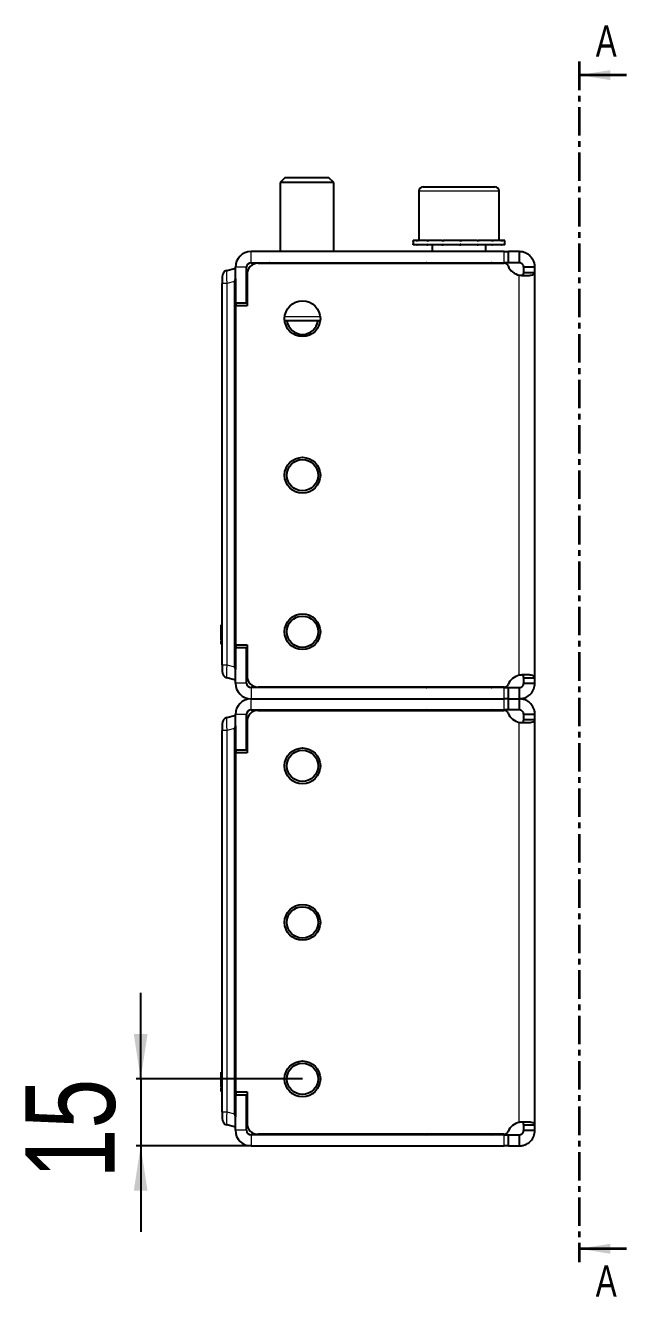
# Model space of a CAD drawing. Header units: millimetres. Extents: x 0 to 2072, y -808 to 616.
# Drawn here: x 525.8 to 660.3, y 255.7 to 540 of the extents above; entities that cross this region are included whole.
import ezdxf

# ---------------------------------------------------------------- set-up
doc = ezdxf.new("R2010")
doc.units = ezdxf.units.MM
doc.linetypes.add('CENTER', pattern=[10.16, 6.35, -1.27, 1.27, -1.27])
doc.layers.add('FORMAT', color=7, linetype='Continuous')
doc.styles.add('SLDTEXTSTYLE0', font='TXT', dxfattribs={"width": 0.75})
doc.dimstyles.new('SLDDIMSTYLE1', dxfattribs={"dimtxt": 20, "dimasz": 10, "dimexe": 0, "dimexo": 0.0625, "dimgap": 5, "dimtad": 2, "dimdec": 1, "dimrnd": 1e-09, "dimzin": 12, "dimdsep": 46, "dimtxsty": 'SLDTEXTSTYLE0', "dimsah": 1, "dimcen": 0.09, "dimadec": 0, "dimazin": 3, "dimtfac": 1, "dimtmove": 0, "dimatfit": 0, "dimfxl": 0, "dimfrac": 2, "dimtolj": 1, "dimtzin": 12, "dimarcsym": 0})

# ---------------------------------------------------------------- blocks, each defined once
blk = doc.blocks.new('_D_3')
at = {"layer": 'FORMAT'}
for p, q in [((551.63, 304.39), (551.63, 323.62)), ((587.82, 304.39), (550.63, 304.39)), ((551.63, 304.39), (551.63, 289.39)), ((576.32, 289.39), (550.63, 289.39)), ((551.63, 289.39), (551.63, 270.16))]:
    blk.add_line(p, q, dxfattribs=at)
for points in [[(551.63, 304.39), (553.17, 314.39), (550.09, 314.39)], [(551.63, 289.39), (550.09, 279.39), (553.17, 279.39)]]:
    blk.add_solid(points, dxfattribs=at)
at = {"layer": 'FORMAT', "insert": (525.85, 282.11), "char_height": 20, "attachment_point": 1, "rotation": 90, "style": 'SLDTEXTSTYLE0'}
blk.add_mtext('15', dxfattribs=at)

msp = doc.modelspace()

# ---------------------------------------------------------------- linework, layer by layer
at = {"color": 7, "linetype": 'CENTER', "lineweight": 35}
msp.add_line((649.7, 531.87), (649.7, 263.4), dxfattribs=at)
at = {"color": 7, "linetype": 'Continuous', "lineweight": 35}
for p, q in [((660.34, 528.87), (649.7, 528.87)), ((660.34, 266.4), (649.7, 266.4))]:
    msp.add_line(p, q, dxfattribs=at)
at = {"color": 7, "linetype": 'Continuous', "lineweight": 25}
for p, q in [((583.9, 505.89), (582.83, 504.82)), ((582.83, 504.82), (582.83, 489.39)), ((594.83, 504.82), (582.83, 504.82)), ((593.75, 505.89), (583.9, 505.89)), ((594.83, 504.82), (593.75, 505.89)), ((594.83, 489.39), (594.83, 504.82)), ((614.83, 503.89), (630.83, 503.89)), ((630.83, 503.89), (630.83, 503.89)), ((613.83, 502.89), (613.83, 491.89)), ((631.83, 491.89), (631.83, 502.89)), ((612.58, 491.89), (612.58, 490.89)), ((612.58, 491.89), (612.58, 491.64)), ((613.41, 491.89), (612.58, 491.89)), ((612.58, 491.89), (612.58, 491.89)), ((613.41, 491.89), (613.52, 491.89)), ((613.52, 491.89), (613.52, 491.64)), ((615.68, 491.89), (613.52, 491.89)), ((615.68, 491.89), (615.86, 491.89)), ((615.86, 491.89), (615.86, 491.64)), ((619.04, 491.89), (615.86, 491.89)), ((619.04, 491.89), (619.27, 491.89)), ((619.27, 491.89), (619.27, 491.64)), ((622.97, 491.89), (619.27, 491.89)), ((622.97, 491.89), (623.22, 491.89)), ((622.97, 491.89), (623.05, 491.89)), ((623.17, 491.89), (623.22, 491.89)), ((623.22, 491.89), (623.22, 491.64)), ((626.88, 491.89), (623.22, 491.89)), ((626.88, 491.89), (627.11, 491.89)), ((627.11, 491.89), (627.11, 491.64)), ((630.18, 491.89), (627.11, 491.89)), ((630.18, 491.89), (630.35, 491.89)), ((630.35, 491.89), (630.35, 491.64)), ((632.35, 491.89), (630.35, 491.89)), ((632.35, 491.89), (632.44, 491.89)), ((632.44, 491.89), (632.44, 491.64)), ((633.08, 491.89), (632.44, 491.89)), ((633.08, 490.89), (633.08, 491.89)), ((632.93, 489.39), (576.33, 489.39)), ((612.58, 490.89), (612.58, 491.14)), ((613.41, 490.89), (612.58, 490.89)), ((612.58, 490.89), (612.58, 490.89)), ((613.41, 490.89), (613.52, 490.89)), ((613.52, 490.89), (613.52, 491.14)), ((615.68, 490.89), (613.52, 490.89)), ((615.68, 490.89), (615.86, 490.89)), ((615.86, 490.89), (615.86, 491.14)), ((619.04, 490.89), (615.86, 490.89)), ((616.83, 490.89), (616.83, 489.39)), ((619.04, 490.89), (619.27, 490.89)), ((619.27, 490.89), (619.27, 491.14)), ((622.97, 490.89), (619.27, 490.89)), ((622.97, 490.89), (623.13, 490.89)), ((623.13, 490.89), (623.22, 490.89)), ((623.22, 490.89), (623.22, 491.14)), ((626.88, 490.89), (623.22, 490.89)), ((626.88, 490.89), (627.11, 490.89)), ((627.11, 490.89), (627.11, 491.14)), ((630.18, 490.89), (627.11, 490.89)), ((628.83, 489.39), (628.83, 490.89)), ((630.18, 490.89), (630.35, 490.89)), ((630.35, 490.89), (630.35, 491.14)), ((632.35, 490.89), (630.35, 490.89)), ((632.35, 490.89), (632.44, 490.89)), ((632.44, 490.89), (632.44, 491.14)), ((633.08, 490.89), (632.44, 490.89)), ((632.93, 489.39), (633.93, 489.39)), ((636.33, 489.39), (633.92, 489.39)), ((633.93, 486.89), (633.93, 489.39)), ((636.33, 489.39), (636.33, 486.89)), ((576.33, 486.89), (632.93, 486.89)), ((577.93, 486.79), (632.9, 486.79)), ((578.58, 486.89), (578.58, 486.79)), ((578.87, 486.89), (578.87, 486.79)), ((580.56, 486.89), (580.56, 486.79)), ((583.5, 486.89), (583.5, 486.79)), ((587.26, 486.89), (587.26, 486.79)), ((591.26, 486.89), (591.26, 486.79)), ((594.88, 486.89), (594.88, 486.79)), ((597.59, 486.89), (597.59, 486.79)), ((598.96, 486.89), (598.96, 486.79)), ((599.08, 486.79), (599.08, 486.89)), ((633.93, 486.89), (632.93, 486.89)), ((636.33, 486.89), (633.92, 486.89)), ((569.83, 483.74), (569.83, 482.29)), ((570.94, 485.19), (572.63, 485.64)), ((572.63, 485.64), (572.83, 485.64)), ((572.83, 477.94), (572.83, 485.89)), ((572.83, 483.37), (572.83, 395.92)), ((575.33, 477.94), (575.33, 485.89)), ((575.43, 484.29), (575.43, 477.29)), ((639.83, 485.89), (637.33, 485.89)), ((637.33, 484.67), (637.33, 485.89)), ((639.83, 484.67), (637.33, 484.67)), ((639.83, 484.67), (639.83, 485.89)), ((639.83, 394.11), (639.83, 484.67)), ((569.83, 407.84), (569.83, 482.29)), ((572.63, 482.74), (572.63, 396.54)), ((572.83, 477.94), (575.33, 477.94)), ((575.43, 478.87), (575.33, 478.66)), ((572.83, 401.49), (572.83, 477.29)), ((575.43, 477.29), (572.83, 477.29)), ((591.8, 473.89), (583.86, 473.89)), ((569.83, 399.64), (569.83, 407.84)), ((569.63, 405.9), (569.83, 405.9)), ((569.63, 405.55), (569.83, 405.55)), ((569.63, 404.82), (569.63, 405.55)), ((569.63, 404.82), (569.83, 404.82)), ((569.63, 403.87), (569.63, 403.98)), ((569.63, 402.42), (569.83, 402.42)), ((569.63, 401.88), (569.63, 402.42)), ((569.63, 401.88), (569.83, 401.88)), ((569.63, 401.59), (569.83, 401.59)), ((572.83, 401.49), (575.43, 401.49)), ((572.83, 392.89), (572.83, 400.84)), ((572.83, 400.84), (575.33, 400.84)), ((575.33, 392.89), (575.33, 400.84)), ((575.43, 401.49), (575.43, 394.49)), ((569.83, 396.99), (569.83, 399.64)), ((575.43, 400.41), (575.33, 400.63)), ((569.83, 396.99), (569.83, 395.54)), ((572.63, 393.64), (570.94, 394.09)), ((572.83, 393.64), (572.63, 393.64)), ((637.33, 394.11), (639.83, 394.11)), ((637.33, 392.89), (637.33, 394.11)), ((637.33, 392.89), (639.83, 392.89)), ((639.83, 392.89), (639.83, 394.11)), ((632.93, 391.89), (576.33, 391.89)), ((632.9, 391.99), (577.93, 391.99)), ((632.93, 391.89), (633.93, 391.89)), ((633.92, 391.89), (636.33, 391.89)), ((633.93, 389.39), (633.93, 391.89)), ((636.33, 391.89), (636.33, 389.39)), ((576.33, 389.39), (632.93, 389.39)), ((576.33, 386.89), (632.93, 386.89)), ((577.93, 386.79), (632.9, 386.79)), ((633.93, 389.39), (632.93, 389.39)), ((633.93, 386.89), (632.93, 386.89)), ((633.92, 389.39), (636.33, 389.39)), ((636.33, 386.89), (633.92, 386.89)), ((633.93, 386.89), (633.93, 389.39)), ((636.33, 389.39), (636.33, 386.89)), ((570.94, 385.19), (572.63, 385.64)), ((572.63, 385.64), (572.83, 385.64)), ((572.83, 377.94), (572.83, 385.89)), ((575.33, 377.94), (575.33, 385.89)), ((575.43, 384.29), (575.43, 377.29)), ((639.83, 385.89), (637.33, 385.89)), ((637.33, 384.67), (637.33, 385.89)), ((639.83, 384.67), (637.33, 384.67)), ((639.83, 384.67), (639.83, 385.89)), ((639.83, 294.11), (639.83, 384.67)), ((569.83, 383.74), (569.83, 382.29)), ((569.83, 307.84), (569.83, 382.29)), ((572.63, 382.74), (572.63, 296.54)), ((572.83, 383.37), (572.83, 295.92)), ((575.43, 378.87), (575.33, 378.66)), ((572.83, 377.94), (575.33, 377.94)), ((572.83, 301.49), (572.83, 377.29)), ((575.43, 377.29), (572.83, 377.29)), ((569.83, 299.64), (569.83, 307.84)), ((569.63, 305.9), (569.83, 305.9)), ((569.63, 305.55), (569.83, 305.55)), ((569.63, 304.82), (569.63, 305.55)), ((569.63, 304.82), (569.83, 304.82)), ((569.63, 303.87), (569.63, 303.98)), ((569.63, 302.42), (569.83, 302.42)), ((569.63, 301.88), (569.63, 302.42)), ((569.63, 301.88), (569.83, 301.88)), ((569.63, 301.59), (569.83, 301.59)), ((572.83, 301.49), (575.43, 301.49)), ((575.43, 301.49), (575.43, 294.49)), ((569.83, 296.99), (569.83, 299.64)), ((572.83, 292.89), (572.83, 300.84)), ((572.83, 300.84), (575.33, 300.84)), ((575.33, 292.89), (575.33, 300.84)), ((575.43, 300.41), (575.33, 300.63)), ((569.83, 296.99), (569.83, 295.54)), ((572.63, 293.64), (570.94, 294.09)), ((572.83, 293.64), (572.63, 293.64)), ((637.33, 294.11), (639.83, 294.11)), ((637.33, 292.89), (637.33, 294.11)), ((637.33, 292.89), (639.83, 292.89)), ((639.83, 292.89), (639.83, 294.11)), ((632.93, 291.89), (576.33, 291.89)), ((632.9, 291.99), (577.93, 291.99)), ((632.93, 291.89), (633.93, 291.89)), ((633.92, 291.89), (636.33, 291.89)), ((633.93, 289.39), (633.93, 291.89)), ((636.33, 291.89), (636.33, 289.39)), ((576.33, 289.39), (632.93, 289.39)), ((633.93, 289.39), (632.93, 289.39)), ((633.92, 289.39), (636.33, 289.39))]:
    msp.add_line(p, q, dxfattribs=at)
at = {"color": 8, "linetype": 'Continuous', "lineweight": 18}
for p, q in [((631.83, 502.89), (613.83, 502.89)), ((576.33, 486.89), (576.33, 489.39)), ((632.93, 486.89), (632.93, 489.39)), ((575.33, 485.89), (572.83, 485.89)), ((636.33, 394.67), (636.33, 484.12)), ((570.94, 482.29), (569.83, 482.29)), ((572.63, 482.74), (570.94, 482.29)), ((570.94, 482.29), (570.94, 396.99)), ((573.02, 477.94), (573.02, 477.29)), ((583.86, 474.89), (591.8, 474.89)), ((569.63, 403.7), (569.83, 403.7)), ((573.02, 401.49), (573.02, 400.84)), ((569.83, 396.99), (570.94, 396.99)), ((570.94, 396.99), (572.63, 396.54)), ((575.33, 392.89), (572.83, 392.89)), ((576.33, 391.89), (576.33, 389.39)), ((632.93, 389.39), (632.93, 391.89)), ((576.33, 386.89), (576.33, 389.39)), ((632.93, 386.89), (632.93, 389.39)), ((575.33, 385.89), (572.83, 385.89)), ((636.33, 294.67), (636.33, 384.12)), ((570.94, 382.29), (569.83, 382.29)), ((572.63, 382.74), (570.94, 382.29)), ((570.94, 382.29), (570.94, 296.99)), ((573.02, 377.94), (573.02, 377.29)), ((569.63, 303.7), (569.83, 303.7)), ((573.02, 301.49), (573.02, 300.84)), ((569.83, 296.99), (570.94, 296.99)), ((570.94, 296.99), (572.63, 296.54)), ((575.33, 292.89), (572.83, 292.89)), ((576.33, 291.89), (576.33, 289.39)), ((632.93, 289.39), (632.93, 291.89))]:
    msp.add_line(p, q, dxfattribs=at)
at = {"color": 7, "linetype": 'Continuous', "lineweight": 25}
for centre, radius in [((587.83, 474.39), 4), ((587.83, 439.39), 4), ((587.83, 439.39), 3.5), ((587.83, 404.39), 4), ((587.83, 404.39), 3.5), ((587.83, 374.39), 4), ((587.83, 374.39), 3.5), ((587.83, 339.39), 4), ((587.83, 339.39), 3.5), ((587.83, 304.39), 4), ((587.83, 304.39), 3.5)]:
    msp.add_circle(centre, radius, dxfattribs=at)
for centre, radius, start, end in [((614.83, 502.89), 1, 90, 180), ((630.83, 502.89), 1, 0, 90), ((576.33, 485.89), 3.5, 90, 180), ((576.33, 485.89), 1, 90, 180), ((577.93, 484.29), 2.5, 90, 180), ((615.48, 486.54), 0.35, 45.5847, 90), ((630.18, 486.54), 0.35, 90, 134.4153), ((632.9, 485.79), 1, 22.8854, 90), ((637.05, 487.54), 3.5, 202.8854, 258.1052), ((571.33, 483.74), 1.5, 105, 180), ((587.83, 474.39), 3.5, 188.2132, 351.7868), ((571.33, 395.54), 1.5, 180, 255), ((576.33, 392.89), 3.5, 180, 270), ((576.33, 392.89), 1, 180, 270), ((577.93, 394.49), 2.5, 180, 270), ((632.9, 392.99), 1, 270, 337.1146), ((637.05, 391.24), 3.5, 101.8948, 157.1146), ((615.48, 392.24), 0.35, 270, 314.4153), ((630.18, 392.24), 0.35, 225.5847, 270), ((576.33, 385.89), 3.5, 90, 180), ((576.33, 385.89), 1, 90, 180), ((577.93, 384.29), 2.5, 90, 180), ((615.48, 386.54), 0.35, 45.5847, 90), ((630.18, 386.54), 0.35, 90, 134.4153), ((632.9, 385.79), 1, 22.8854, 90), ((571.33, 383.74), 1.5, 105, 180), ((637.05, 387.54), 3.5, 202.8854, 258.1052), ((571.33, 295.54), 1.5, 180, 255), ((576.33, 292.89), 3.5, 180, 270), ((576.33, 292.89), 1, 180, 270), ((577.93, 294.49), 2.5, 180, 270), ((637.05, 291.24), 3.5, 101.8948, 157.1146), ((615.48, 292.24), 0.35, 270, 314.4153), ((630.18, 292.24), 0.35, 225.5847, 270), ((632.9, 292.99), 1, 270, 337.1146)]:
    msp.add_arc(centre, radius, start, end, dxfattribs=at)
at = {"color": 8, "linetype": 'Continuous', "lineweight": 18}
for centre, major_axis, start_param, end_param in [((571.33, 482.19), (-0.38, 3), 0.016741, 1.520499), ((571.33, 397.1), (0.38, 3), 1.621093, 3.124852), ((571.33, 382.19), (-0.38, 3), 0.016741, 1.520499), ((571.33, 297.1), (0.38, 3), 1.621093, 3.124852)]:
    msp.add_ellipse(centre, major_axis=major_axis, ratio=0.123038, start_param=start_param, end_param=end_param, dxfattribs=at)
at = {"color": 7, "linetype": 'Continuous', "lineweight": 25}
for centre, major_axis, start_param, end_param in [((584.22, 485.64), (-11.57, -3.1), 6.030113, 6.216148), ((584.22, 393.64), (-11.57, 3.1), 0.067037, 0.253072), ((584.22, 385.64), (-11.57, -3.1), 6.030113, 6.216148), ((584.22, 293.64), (-11.57, 3.1), 0.067037, 0.253072)]:
    msp.add_ellipse(centre, major_axis=major_axis, ratio=0.250563, start_param=start_param, end_param=end_param, dxfattribs=at)
for points, knots in [([(612.58, 491.64), (612.58, 491.68), (612.58, 491.75), (612.58, 491.83), (612.58, 491.87), (612.58, 491.89)], [0, 0, 0, 0, 0.499981, 0.749988, 1, 1, 1, 1]), ([(613.52, 491.64), (613.5, 491.68), (613.47, 491.75), (613.44, 491.83), (613.42, 491.87), (613.41, 491.89)], [0, 0, 0, 0, 0.499981, 0.749988, 1, 1, 1, 1]), ([(615.86, 491.64), (615.83, 491.68), (615.79, 491.75), (615.73, 491.83), (615.7, 491.87), (615.68, 491.89)], [0, 0, 0, 0, 0.499981, 0.749988, 1, 1, 1, 1]), ([(619.27, 491.64), (619.23, 491.68), (619.18, 491.75), (619.1, 491.83), (619.06, 491.87), (619.04, 491.89)], [0, 0, 0, 0, 0.499981, 0.749988, 1, 1, 1, 1]), ([(623.22, 491.64), (623.18, 491.68), (623.12, 491.75), (623.04, 491.83), (622.99, 491.87), (622.97, 491.89)], [0, 0, 0, 0, 0.499981, 0.749988, 1, 1, 1, 1]), ([(623.22, 491.64), (623.2, 491.71), (623.17, 491.84), (623.14, 491.88), (623.13, 491.89)], [0, 0, 0, 0, 0.561794, 1, 1, 1, 1]), ([(627.11, 491.64), (627.07, 491.68), (627.02, 491.75), (626.94, 491.83), (626.9, 491.87), (626.88, 491.89)], [0, 0, 0, 0, 0.499981, 0.749988, 1, 1, 1, 1]), ([(630.35, 491.64), (630.32, 491.68), (630.28, 491.75), (630.22, 491.83), (630.19, 491.87), (630.18, 491.89)], [0, 0, 0, 0, 0.499981, 0.749988, 1, 1, 1, 1]), ([(632.44, 491.64), (632.43, 491.68), (632.4, 491.75), (632.37, 491.83), (632.36, 491.87), (632.35, 491.89)], [0, 0, 0, 0, 0.499981, 0.749988, 1, 1, 1, 1]), ([(612.58, 490.89), (612.58, 490.91), (612.58, 490.95), (612.58, 491.04), (612.58, 491.1), (612.58, 491.14)], [0, 0, 0, 0, 0.25014, 0.50028, 1, 1, 1, 1]), ([(613.41, 490.89), (613.42, 490.91), (613.44, 490.95), (613.47, 491.04), (613.5, 491.1), (613.52, 491.14)], [0, 0, 0, 0, 0.25014, 0.50028, 1, 1, 1, 1]), ([(615.68, 490.89), (615.7, 490.91), (615.73, 490.95), (615.79, 491.04), (615.83, 491.1), (615.86, 491.14)], [0, 0, 0, 0, 0.25014, 0.50028, 1, 1, 1, 1]), ([(619.04, 490.89), (619.06, 490.91), (619.1, 490.95), (619.18, 491.04), (619.23, 491.1), (619.27, 491.14)], [0, 0, 0, 0, 0.25014, 0.50028, 1, 1, 1, 1]), ([(622.97, 490.89), (622.99, 490.91), (623.04, 490.95), (623.12, 491.04), (623.18, 491.1), (623.22, 491.14)], [0, 0, 0, 0, 0.25014, 0.50028, 1, 1, 1, 1]), ([(623.22, 491.14), (623.2, 491.07), (623.17, 490.94), (623.14, 490.91), (623.13, 490.89)], [0, 0, 0, 0, 0.561794, 1, 1, 1, 1]), ([(626.88, 490.89), (626.9, 490.91), (626.94, 490.95), (627.02, 491.04), (627.07, 491.1), (627.11, 491.14)], [0, 0, 0, 0, 0.25014, 0.50028, 1, 1, 1, 1]), ([(630.18, 490.89), (630.19, 490.91), (630.22, 490.95), (630.28, 491.04), (630.32, 491.1), (630.35, 491.14)], [0, 0, 0, 0, 0.25014, 0.50028, 1, 1, 1, 1]), ([(632.35, 490.89), (632.36, 490.91), (632.37, 490.95), (632.4, 491.04), (632.43, 491.1), (632.44, 491.14)], [0, 0, 0, 0, 0.25014, 0.50028, 1, 1, 1, 1]), ([(639.83, 485.89), (639.81, 486.15), (639.78, 486.64), (639.5, 487.46), (639.03, 488.17), (638.41, 488.74), (637.79, 489.1), (637.08, 489.34), (636.58, 489.37), (636.33, 489.39)], [0, 0, 0, 0, 0.144067, 0.271276, 0.474907, 0.597997, 0.726338, 0.860245, 1, 1, 1, 1]), ([(578.83, 486.79), (578.83, 486.8), (578.82, 486.84), (578.82, 486.87), (578.81, 486.89)], [0, 0, 0, 0, 0.374848, 1, 1, 1, 1]), ([(580.47, 486.79), (580.46, 486.8), (580.44, 486.84), (580.42, 486.87), (580.41, 486.89)], [0, 0, 0, 0, 0.374848, 1, 1, 1, 1]), ([(583.38, 486.79), (583.37, 486.8), (583.34, 486.84), (583.31, 486.87), (583.29, 486.89)], [0, 0, 0, 0, 0.374848, 1, 1, 1, 1]), ([(587.11, 486.79), (587.1, 486.8), (587.07, 486.84), (587.04, 486.87), (587.01, 486.89)], [0, 0, 0, 0, 0.374848, 1, 1, 1, 1]), ([(591.11, 486.79), (591.1, 486.8), (591.07, 486.84), (591.03, 486.87), (591.01, 486.89)], [0, 0, 0, 0, 0.374848, 1, 1, 1, 1]), ([(594.76, 486.79), (594.75, 486.8), (594.72, 486.84), (594.7, 486.87), (594.68, 486.89)], [0, 0, 0, 0, 0.374848, 1, 1, 1, 1]), ([(597.51, 486.79), (597.5, 486.8), (597.48, 486.84), (597.47, 486.87), (597.45, 486.89)], [0, 0, 0, 0, 0.374848, 1, 1, 1, 1]), ([(598.93, 486.79), (598.93, 486.8), (598.93, 486.84), (598.92, 486.87), (598.92, 486.89)], [0, 0, 0, 0, 0.374848, 1, 1, 1, 1]), ([(637.33, 485.89), (637.31, 486.03), (637.29, 486.22), (637.17, 486.44), (637.06, 486.58), (636.92, 486.7), (636.74, 486.81), (636.54, 486.88), (636.4, 486.89), (636.33, 486.89)], [0, 0, 0, 0, 0.2941026, 0.4063735, 0.4970139, 0.6118531, 0.7316911, 0.860101, 1, 1, 1, 1]), ([(636.33, 484.12), (636.64, 484.1), (637.23, 484.07), (638.18, 484.06), (639.05, 484.1), (639.7, 484.31), (639.79, 484.55), (639.83, 484.67)], [0, 0, 0, 0, 0.17084, 0.319217, 0.548103, 0.767822, 1, 1, 1, 1]), ([(636.8, 484.07), (636.8, 484.07), (636.87, 484.06), (636.97, 484.08), (637.1, 484.12), (637.2, 484.21), (637.3, 484.38), (637.32, 484.55), (637.33, 484.67)], [0, 0, 0, 0, 0.010499, 0.167595, 0.301027, 0.450649, 0.615637, 1, 1, 1, 1]), ([(569.63, 405.55), (569.63, 405.66), (569.63, 405.86), (569.63, 405.89), (569.63, 405.9)], [0, 0, 0, 0, 0.5368, 1, 1, 1, 1]), ([(569.63, 403.7), (569.63, 403.86), (569.63, 404.2), (569.63, 404.62), (569.63, 404.8), (569.63, 404.89)], [0, 0, 0, 0, 0.346986, 0.702168, 1, 1, 1, 1]), ([(569.63, 402.54), (569.63, 402.57), (569.63, 402.7), (569.63, 403.11), (569.63, 403.5), (569.63, 403.7)], [0, 0, 0, 0, 0.136302, 0.576865, 1, 1, 1, 1]), ([(569.63, 401.59), (569.63, 401.6), (569.63, 401.63), (569.63, 401.8), (569.63, 401.88)], [0, 0, 0, 0, 0.577653, 1, 1, 1, 1]), ([(639.83, 394.11), (639.78, 394.24), (639.69, 394.46), (639.12, 394.65), (638.52, 394.72), (637.89, 394.74), (637.14, 394.73), (636.6, 394.69), (636.33, 394.67)], [0, 0, 0, 0, 0.2541487, 0.4482127, 0.5749082, 0.7088724, 0.8504677, 1, 1, 1, 1]), ([(636.33, 391.89), (636.41, 391.9), (636.57, 391.91), (636.78, 391.99), (636.94, 392.09), (637.07, 392.22), (637.18, 392.36), (637.3, 392.59), (637.32, 392.77), (637.33, 392.89)], [0, 0, 0, 0, 0.156786, 0.290809, 0.403501, 0.497298, 0.607133, 0.726181, 1, 1, 1, 1]), ([(636.33, 389.39), (636.62, 389.41), (637.17, 389.45), (638.08, 389.81), (638.96, 390.47), (639.68, 391.58), (639.78, 392.45), (639.83, 392.89)], [0, 0, 0, 0, 0.16069, 0.3013121, 0.5219513, 0.7535732, 1, 1, 1, 1]), ([(637.33, 394.11), (637.31, 394.23), (637.29, 394.44), (637.14, 394.65), (637.01, 394.69), (636.96, 394.71)], [0, 0, 0, 0, 0.488232, 0.819706, 1, 1, 1, 1]), ([(639.83, 385.89), (639.81, 386.15), (639.78, 386.64), (639.5, 387.46), (639.03, 388.17), (638.41, 388.74), (637.79, 389.1), (637.08, 389.34), (636.58, 389.37), (636.33, 389.39)], [0, 0, 0, 0, 0.144067, 0.271276, 0.474907, 0.597997, 0.726338, 0.860245, 1, 1, 1, 1]), ([(637.33, 385.89), (637.31, 386.03), (637.29, 386.22), (637.17, 386.44), (637.06, 386.58), (636.92, 386.7), (636.74, 386.81), (636.54, 386.88), (636.4, 386.89), (636.33, 386.89)], [0, 0, 0, 0, 0.2941026, 0.4063735, 0.4970139, 0.6118531, 0.7316911, 0.860101, 1, 1, 1, 1]), ([(636.33, 384.12), (636.64, 384.1), (637.23, 384.07), (638.18, 384.06), (639.05, 384.1), (639.7, 384.31), (639.79, 384.55), (639.83, 384.67)], [0, 0, 0, 0, 0.17084, 0.319217, 0.548103, 0.767822, 1, 1, 1, 1]), ([(636.8, 384.07), (636.8, 384.07), (636.87, 384.06), (636.97, 384.08), (637.1, 384.12), (637.2, 384.21), (637.3, 384.38), (637.32, 384.55), (637.33, 384.67)], [0, 0, 0, 0, 0.0104995, 0.1675947, 0.3010267, 0.4506494, 0.615637, 1, 1, 1, 1]), ([(569.63, 305.55), (569.63, 305.66), (569.63, 305.86), (569.63, 305.89), (569.63, 305.9)], [0, 0, 0, 0, 0.5368, 1, 1, 1, 1]), ([(569.63, 303.7), (569.63, 303.86), (569.63, 304.2), (569.63, 304.62), (569.63, 304.8), (569.63, 304.89)], [0, 0, 0, 0, 0.346986, 0.702168, 1, 1, 1, 1]), ([(569.63, 302.54), (569.63, 302.57), (569.63, 302.7), (569.63, 303.11), (569.63, 303.5), (569.63, 303.7)], [0, 0, 0, 0, 0.136302, 0.576865, 1, 1, 1, 1]), ([(569.63, 301.59), (569.63, 301.6), (569.63, 301.63), (569.63, 301.8), (569.63, 301.88)], [0, 0, 0, 0, 0.577653, 1, 1, 1, 1]), ([(639.83, 294.11), (639.78, 294.24), (639.69, 294.46), (639.12, 294.65), (638.52, 294.72), (637.89, 294.74), (637.14, 294.73), (636.6, 294.69), (636.33, 294.67)], [0, 0, 0, 0, 0.2541487, 0.4482127, 0.5749082, 0.7088724, 0.8504677, 1, 1, 1, 1]), ([(636.33, 291.89), (636.41, 291.9), (636.57, 291.91), (636.78, 291.99), (636.94, 292.09), (637.07, 292.22), (637.18, 292.36), (637.3, 292.59), (637.32, 292.77), (637.33, 292.89)], [0, 0, 0, 0, 0.156786, 0.290809, 0.403501, 0.497298, 0.607133, 0.726181, 1, 1, 1, 1]), ([(636.33, 289.39), (636.62, 289.41), (637.17, 289.45), (638.08, 289.81), (638.96, 290.47), (639.68, 291.58), (639.78, 292.45), (639.83, 292.89)], [0, 0, 0, 0, 0.16069, 0.301312, 0.521951, 0.753573, 1, 1, 1, 1]), ([(637.33, 294.11), (637.31, 294.23), (637.29, 294.44), (637.14, 294.65), (637.01, 294.69), (636.96, 294.71)], [0, 0, 0, 0, 0.488232, 0.819706, 1, 1, 1, 1])]:
    msp.add_open_spline(points, degree=3, knots=knots, dxfattribs=at)
at = {"color": 7, "linetype": 'Continuous', "lineweight": 35}
for points in [[(649.7, 528.87), (656.7, 527.75), (656.7, 529.99)], [(649.7, 266.4), (656.7, 265.28), (656.7, 267.52)]]:
    msp.add_solid(points, dxfattribs=at)

# ---------------------------------------------------------------- texts
at = {"color": 7, "linetype": 'Continuous', "char_height": 7, "attachment_point": 1, "style": 'SLDTEXTSTYLE0'}
for insert in [(653.44, 539.97), (653.44, 262.71)]:
    msp.add_mtext('A', dxfattribs=dict(at, insert=insert))

# ---------------------------------------------------------------- dimensions: what is measured, and where the dimension line sits
at = {"layer": 'FORMAT'}
dim = msp.add_linear_dim(base=(551.63, 289.39), p1=(587.83, 304.39), p2=(576.33, 289.39), angle=90, dimstyle='SLDDIMSTYLE1', dxfattribs=at)
dim.commit()
dim.dimension.update_dxf_attribs({"geometry": '_D_3', "text_midpoint": (551.63, 296.89), "dimtype": 160})

doc.saveas('drawing.dxf')
